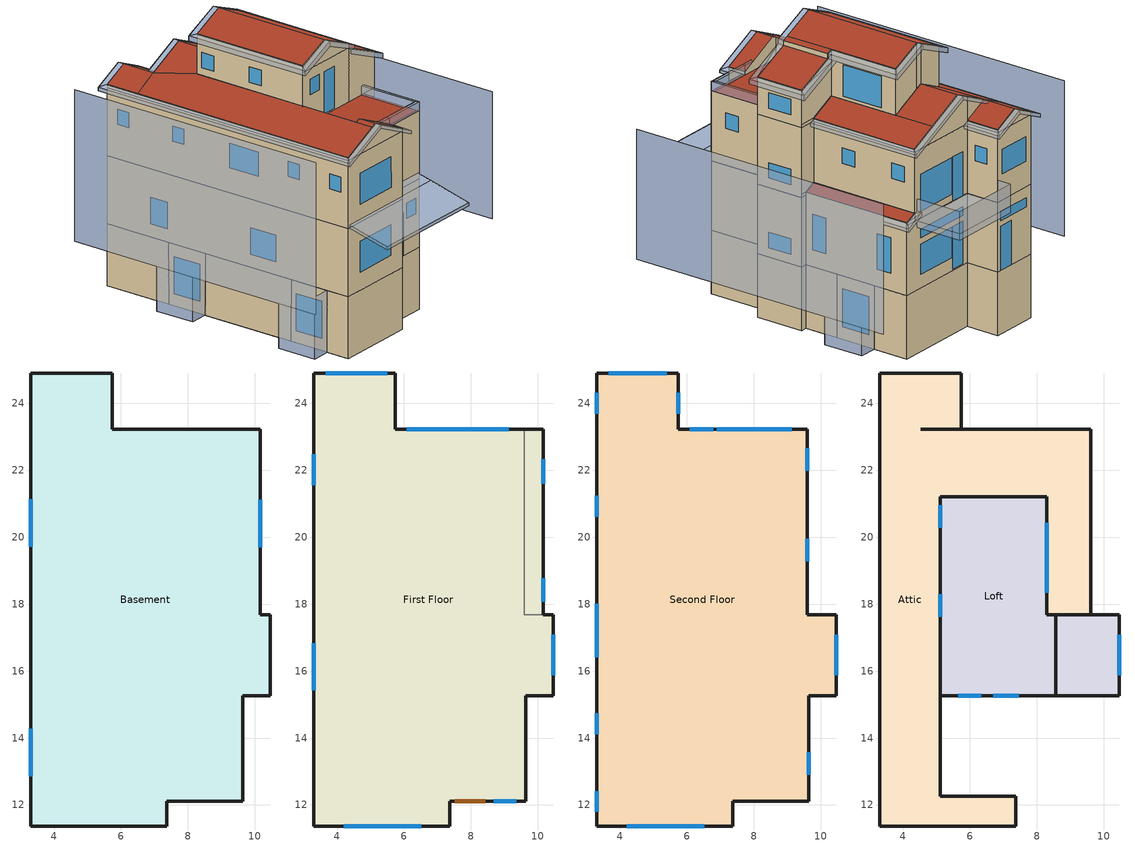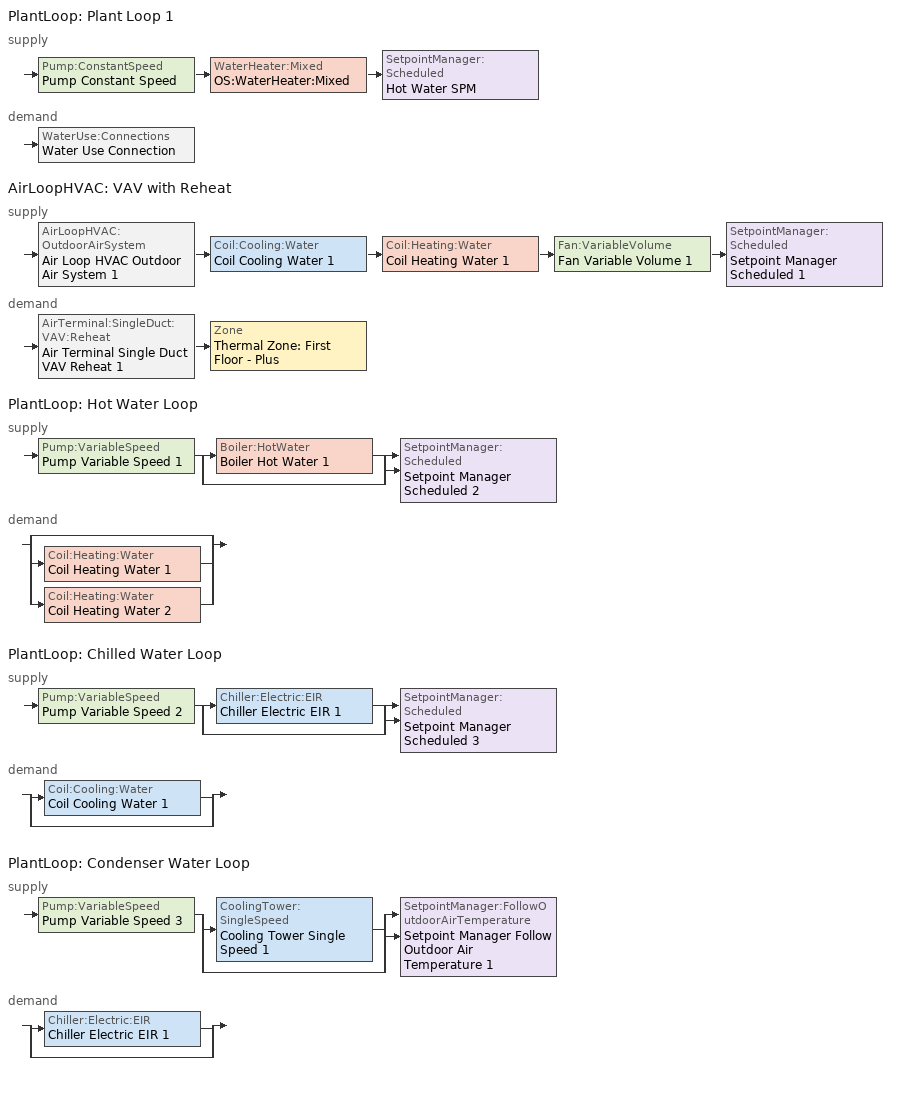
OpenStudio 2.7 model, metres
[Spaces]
Basement
 floor ground: 5.75,24.91 5.75,23.23 10.16,23.23 10.16,17.69 10.46,17.69 10.46,15.27 9.64,15.27 9.64,12.11 7.37,12.11 7.37,11.37 3.3,11.37 3.3,24.91 z-3.05
 wall outside: 3.3,21.44 3.3,19.41 / 3.3,14.58 3.3,12.55 / 10.16,19.4 10.16,21.43 z-3.05:0
 wall ground: 3.3,12.55 3.3,11.37 7.37,11.37 7.37,12.11 9.64,12.11 9.64,15.27 10.46,15.27 10.46,17.69 10.16,17.69 10.16,19.4 / 3.3,19.41 3.3,14.58 / 10.16,21.43 10.16,23.23 5.75,23.23 5.75,24.91 3.3,24.91 3.3,21.44 z-3.05:0
 window: 10.16,19.71 10.16,21.12 / 3.3,21.14 3.3,19.71 / 3.3,14.28 3.3,12.86 z-2.44:-0.61
First Floor
 floor to Basement: 5.75,24.91 5.75,23.23 10.16,23.23 10.16,17.69 10.46,17.69 10.46,15.27 9.64,15.27 9.64,12.11 7.37,12.11 7.37,11.37 3.3,11.37 3.3,24.91 z0
 wall outside: 10.16,23.23 5.75,23.23 5.75,24.91 3.3,24.91 3.3,11.37 7.37,11.37 7.37,12.11 9.64,12.11 9.64,15.27 10.46,15.27 10.46,17.69 10.16,17.69 z0:3.35; 10.16,17.69 10.16,23.23 z0:3.5; 9.6,23.23,3.77 10.16,23.23,3.5 10.16,23.23,3.35 9.6,23.23,3.35
 wall to Second Floor: 9.6,23.23 9.6,17.69 z3.35:3.77; 9.6,17.69,3.77 9.6,17.69,3.35 10.16,17.69,3.35 10.16,17.69,3.5
 window: 10.46,15.88 10.46,17.08 z0.46:1.2; 10.16,18.07 10.16,18.77 / 10.16,21.6 10.16,22.33 z0.83:2.54; 9.13,23.23 6.89,23.23 z0.65:2.12; 9.13,23.23 6.08,23.23 z2.42:2.83; 5.5,24.91 4.74,24.91 z0:2.13; 5.5,24.91 3.66,24.91 z2.4:2.85; 3.3,22.48 3.3,21.55 / 3.3,16.84 3.3,15.43 z0.64:1.95; 4.2,11.37 6.51,11.37 z0.9:2.41; 8.69,12.11 9.36,12.11 z1.75:2.5; 6.79,23.23 6.08,23.23 z0.08:2.12
 door: 7.51,12.11,2.13 7.52,12.11,0 8.43,12.11,0 8.43,12.11,2.13
 roof outside: 9.6,17.69,3.77 10.16,17.69,3.5 10.16,23.23,3.5 9.6,23.23,3.77
Second Floor
 floor to First Floor: 5.75,24.91 5.75,23.23 9.6,23.23 9.6,17.69 10.46,17.69 10.46,15.27 9.64,15.27 9.64,12.11 7.37,12.11 7.37,11.37 3.3,11.37 3.3,24.91 z3.35
 wall outside: 9.6,23.23 5.75,23.23 5.75,24.91 3.3,24.91 3.3,11.37 7.37,11.37 7.37,12.11 9.64,12.11 9.64,15.27 10.46,15.27 10.46,17.69 z3.35:6.71; 10.46,17.69 10.16,17.69 z3.35:3.5; 9.6,17.69 9.6,23.23 z3.77:6.71; 10.46,17.69,6.71 10.46,17.69,3.5 10.16,17.69,3.5 9.6,17.69,3.77 9.6,17.69,6.71
 window: 10.46,15.88 10.46,17.08 z3.81:4.55; 9.64,12.9 9.64,13.57 / 9.6,19.28 9.6,19.95 / 9.6,21.99 9.6,22.67 z5.11:5.86; 9.13,23.23 6.89,23.23 z3.7:5.47; 6.79,23.23 6.08,23.23 z3.35:5.47; 5.75,23.69 5.75,24.32 / 3.3,24.32 3.3,23.69 / 3.3,21.24 3.3,20.61 / 3.3,14.74 3.3,14.11 / 3.3,12.42 3.3,11.79 z5.05:5.79; 5.4,24.91 3.67,24.91 / 3.3,18.01 3.3,16.42 z4.6:5.79; 4.2,11.37,5.76 4.2,11.37,4.25 6.52,11.37,4.25 6.51,11.37,5.76
 roof outside: 9.64,12.27 9.64,15.27 5.12,15.27 5.12,12.27 z6.71; 9.64,12.11 9.64,12.27 7.37,12.27 7.37,12.11 z6.71
Loft
 floor to Second Floor: 8.29,21.21 8.29,17.69 10.46,17.69 10.46,15.27 5.12,15.27 5.12,21.21 z6.71
 wall outside: 10.46,15.27 10.46,17.69 z6.71:8.5; 8.29,17.69 8.29,21.21 z7.47:9.7; 8.56,15.27 8.56,17.69 z9.35:9.58; 5.12,21.21 5.12,15.27 z7.71:9.69; 10.46,17.69 9.61,17.69 z6.71:6.85; 5.12,15.27 8.56,15.27 z6.71:9.35; 8.29,17.69,9.7 8.56,17.69,9.58 8.56,17.69,9.35 8.29,17.69,9.47; 6.73,21.21,10.4 6.73,21.21,8.21 6.45,21.21,8.34 6.45,21.21,10.28; 8.29,17.69,9.47 10.46,17.69,8.5 10.46,17.69,6.85 9.61,17.69,6.85 8.29,17.69,7.47; 6.45,21.21,10.28 6.45,21.21,8.34 5.12,21.21,7.71 5.12,21.21,9.69; 6.73,21.21,10.4 8.29,21.21,9.7 8.29,21.21,7.47 6.73,21.21,8.21; 8.56,15.27,9.35 8.56,15.27,6.71 10.46,15.27,6.71 10.46,15.27,8.5; 6.73,15.27,10.4 5.12,15.27,9.69 5.12,15.27,9.35 8.56,15.27,9.35 8.56,15.27,9.58
 wall to Attic: 8.29,17.69 8.29,21.21 z6.71:7.47; 5.12,21.21 5.12,15.27 z6.71:7.71; 8.29,17.69,7.47 9.61,17.69,6.85 9.61,17.69,6.71 8.29,17.69,6.71; 6.45,21.21,8.34 8.29,21.21,7.47 8.29,21.21,6.71 5.12,21.21,6.71 5.12,21.21,7.71
 window: 10.46,15.88 10.46,17.08 z7.16:7.9; 8.29,18.34 8.29,20.44 z7.62:9.14; 5.12,20.96 5.12,20.29 / 5.12,18.3 5.12,17.63 / 5.66,15.27 6.33,15.27 z8.09:8.84; 6.7,15.27 7.46,15.27 z6.78:8.84
 roof outside: 6.73,21.21,10.4 5.12,21.21,9.69 5.12,15.27,9.69 6.73,15.27,10.4; 8.29,15.27,9.7 8.56,15.27,9.58 8.56,17.69,9.58 8.29,17.69,9.7; 8.56,15.27,9.35 10.46,15.27,8.5 10.46,17.69,8.5 8.56,17.69,9.35; 6.73,15.27,10.4 8.29,15.27,9.7 8.29,21.21,9.7 6.73,21.21,10.4
Attic
 floor to Second Floor: 5.75,24.91 5.75,23.23 9.6,23.23 9.6,17.69 8.29,17.69 8.29,21.21 5.12,21.21 5.12,12.27 7.37,12.27 7.37,11.37 3.3,11.37 3.3,24.91 z6.71
 wall outside: 3.3,24.91 3.3,11.37 / 7.37,11.37 7.37,12.27 / 5.75,23.23 5.75,24.91 z6.71:6.86; 5.12,12.27 5.12,15.27 z6.71:7.71; 9.61,17.69 9.61,23.23 z6.71:6.85; 6.45,23.23,8.34 9.61,23.23,6.85 9.61,23.23,6.71 5.75,23.23,6.71 5.75,23.23,8.01; 5.33,12.27,7.82 7.37,12.27,6.86 7.37,12.27,6.71 5.12,12.27,6.71 5.12,12.27,7.71; 5.33,11.37,7.82 3.3,11.37,6.86 3.3,11.37,6.71 7.37,11.37,6.71 7.37,11.37,6.86; 4.52,24.91,7.43 5.75,24.91,6.86 5.75,24.91,6.71 3.3,24.91,6.71 3.3,24.91,6.86; 5.75,23.23,8.01 5.75,23.23,6.86 4.52,23.23,7.43
 roof outside: 4.52,23.23,7.43 5.75,23.23,6.86 5.75,24.91,6.86 4.52,24.91,7.43; 5.33,12.27,7.82 5.12,12.27,7.71 5.12,11.37,7.71 5.33,11.37,7.82; 6.45,21.21,8.34 8.29,21.21,7.47 8.29,23.23,7.47 6.45,23.23,8.34; 5.33,11.37,7.82 7.37,11.37,6.86 7.37,12.27,6.86 5.33,12.27,7.82; 5.12,21.21,7.71 4.52,23.23,7.43 3.3,23.23,6.86 3.3,11.37,6.86 5.12,11.37,7.71; 6.45,23.23,8.34 4.52,23.23,7.43 5.12,21.21,7.71 6.45,21.21,8.34; 4.52,23.23,7.43 4.52,24.91,7.43 3.3,24.91,6.86 3.3,23.23,6.86; 8.29,17.69,7.47 9.61,17.69,6.85 9.61,23.23,6.85 8.29,23.23,7.47
shading: 10.69,14.96 10.69,17.99 z8.17:8.4; 4.89,21.52 4.89,14.96 z9.36:9.58; 8.56,17.69 8.56,21.52 / 8.56,14.96 8.56,15.27 z9.35:9.58; 9.88,17.69 9.88,23.54 / 3.03,25.21 3.03,11.07 / 6.02,23.23 6.02,25.21 / 7.64,11.07 7.64,12.11 z6.58:6.73; 9.49,12.27 7.37,12.27 / 7.37,12.27 7.37,12.11 / 7.37,12.11 9.64,12.11 / 9.64,12.11 9.64,15.27 / 9.64,15.27 9.49,15.27 / 9.49,15.27 9.49,12.27 z6.71:7.16; 10.44,17.69 10.44,23.54 z3.22:3.38; 3.38,9.23 9.49,9.23 z2.86:3.01; 9.45,23.23 9.45,25.61 / 9.45,25.61 5.75,25.61 / 5.75,25.61 5.75,24.91 z3.35:4.42; 9.45,23.23 9.45,25.61 / 9.45,25.61 5.75,25.61 / 5.75,25.61 5.75,24.91 / 5.75,24.91 5.75,23.23 z3.05:3.35; 0.86,11.37 0.86,24.91 z0:7.47; 14.12,24.91 14.12,11.37 z0:6.25; 10.16,19.4 11.07,19.4 / 11.07,19.4 11.07,21.43 / 11.07,21.43 10.16,21.43 / 3.3,21.44 2.39,21.44 / 2.39,21.44 2.39,19.42 / 2.39,19.42 3.3,19.42 / 3.3,14.58 2.39,14.58 / 2.39,14.58 2.39,12.56 / 2.39,12.56 3.3,12.56 z-3.05:0; 8.35,17.99,9.45 10.69,17.99,8.4 10.69,17.99,8.17 8.35,17.99,9.22; 6.73,21.52,10.4 8.56,21.52,9.58 8.56,21.52,9.35 6.73,21.52,10.18; 6.73,14.96,10.4 4.89,14.96,9.58 4.89,14.96,9.36 6.73,14.96,10.18; 6.73,14.96,10.4 6.73,14.96,10.18 8.56,14.96,9.35 8.56,14.96,9.58; 8.35,14.96,9.45 8.35,14.96,9.22 10.69,14.96,8.17 10.69,14.96,8.4; 6.73,21.52,10.4 6.73,21.52,10.18 4.89,21.52,9.36 4.89,21.52,9.58; 5.33,11.07,7.82 3.03,11.07,6.73 3.03,11.07,6.58 5.33,11.07,7.66; 4.52,25.21,7.43 6.02,25.21,6.73 6.02,25.21,6.58 4.52,25.21,7.28; 6.45,23.54,8.34 9.88,23.54,6.73 9.88,23.54,6.58 6.45,23.54,8.19; 5.33,11.07,7.82 5.33,11.07,7.66 7.64,11.07,6.58 7.64,11.07,6.73; 4.52,25.21,7.43 4.52,25.21,7.28 3.03,25.21,6.58 3.03,25.21,6.73; 6.45,23.54,8.34 6.45,23.54,8.19 4.69,23.54,7.36 4.52,23.54,7.43; 7.37,12.27,7.16 7.37,12.27,6.86 6.72,12.27,7.16; 9.46,23.54,3.83 10.44,23.54,3.38 10.44,23.54,3.22 9.46,23.54,3.68; 7.37,12.11,3.72 7.37,11.37,3.54 9.49,11.37,3.54 9.49,12.11,3.72; 3.38,11.37,3.54 3.38,11.37,3.38 3.38,9.23,2.86 3.38,9.23,3.01; 9.49,12.11,3.72 9.49,9.23,3.01 9.49,9.23,2.86 9.49,12.11,3.57; 3.38,11.37,3.54 3.38,9.23,3.01 9.49,9.23,3.01 9.49,11.37,3.54; 9.45,25.61 9.45,23.23 5.75,23.23 5.75,25.61 z3.05; 9.45,23.23 9.45,25.61 5.75,25.61 5.75,23.23 z3.35; 5.33,11.37,7.82 3.3,11.37,6.86 3.03,11.07,6.73 5.33,11.07,7.82; 5.33,11.07,7.82 7.64,11.07,6.73 7.37,11.37,6.86 5.33,11.37,7.82; 7.37,11.37,6.86 7.64,11.07,6.73 7.64,12.11,6.73 7.37,12.11,6.86; 9.64,12.11 9.64,15.27 9.49,15.27 9.49,12.27 z7.16; 9.64,12.11 9.49,12.27 7.37,12.27 7.37,12.11 z7.16; 7.37,12.11 7.37,12.27 6.72,12.27 6.72,12.11 z7.16; 6.72,12.11,7.16 7.37,12.11,6.86 7.37,12.11,7.16; 4.52,24.91,7.43 5.75,24.91,6.86 6.02,25.21,6.73 4.52,25.21,7.43; 5.75,23.23,6.86 6.02,23.23,6.73 6.02,25.21,6.73 5.75,24.91,6.86; 4.52,25.21,7.43 3.03,25.21,6.73 3.3,24.91,6.86 4.52,24.91,7.43; 3.3,24.91,6.86 3.03,25.21,6.73 3.03,11.07,6.73 3.3,11.37,6.86; 6.73,15.27,10.4 5.12,15.27,9.69 4.89,14.96,9.58 6.73,14.96,10.4; 5.12,21.21,9.69 4.89,21.52,9.58 4.89,14.96,9.58 5.12,15.27,9.69; 6.73,21.52,10.4 4.89,21.52,9.58 5.12,21.21,9.69 6.73,21.21,10.4; 6.73,21.21,10.4 8.29,21.21,9.7 8.56,21.52,9.58 6.73,21.52,10.4; 8.29,21.21,9.7 8.29,17.69,9.7 8.56,17.69,9.58 8.56,21.52,9.58; 6.73,14.96,10.4 8.56,14.96,9.58 8.56,15.27,9.58 6.73,15.27,10.4; 10.46,15.27,8.5 10.69,14.96,8.4 10.69,17.99,8.4 10.46,17.69,8.5; 8.56,14.96,9.35 10.69,14.96,8.4 10.46,15.27,8.5; 8.56,14.96,9.35 10.46,15.27,8.5 8.56,15.27,9.35; 8.56,17.99,9.35 10.46,17.69,8.5 10.69,17.99,8.4; 8.56,17.99,9.35 8.56,17.69,9.35 10.46,17.69,8.5; 9.61,17.69,6.85 9.88,17.69,6.73 9.88,23.54,6.73 9.61,23.23,6.85; 6.45,23.54,8.34 6.45,23.23,8.34 9.61,23.23,6.85 9.88,23.54,6.73; 6.45,23.54,8.34 4.52,23.54,7.43 4.52,23.23,7.43 6.45,23.23,8.34; 10.16,17.69,3.5 10.44,17.69,3.38 10.44,23.54,3.38 10.16,23.23,3.5; 9.45,23.23,3.84 9.6,23.23,3.77 9.45,23.54,3.84; 9.45,23.54,3.84 10.16,23.23,3.5 10.44,23.54,3.38; 9.45,23.54,3.84 9.6,23.23,3.77 10.16,23.23,3.5
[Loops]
PlantLoop 'Plant Loop 1'
 supply: Pump:ConstantSpeed 'Pump Constant Speed' > WaterHeater:Mixed 'OS:WaterHeater:Mixed' > SetpointManager:Scheduled 'Hot Water SPM'
 demand: WaterUse:Connections 'Water Use Connection'
AirLoopHVAC 'VAV with Reheat'
 supply: AirLoopHVAC:OutdoorAirSystem 'Air Loop HVAC Outdoor Air System 1' > Coil:Cooling:Water 'Coil Cooling Water 1' > Coil:Heating:Water 'Coil Heating Water 1' > Fan:VariableVolume 'Fan Variable Volume 1' > SetpointManager:Scheduled 'Setpoint Manager Scheduled 1'
 demand: AirTerminal:SingleDuct:VAV:Reheat 'Air Terminal Single Duct VAV Reheat 1' > Zone 'Thermal Zone: First Floor - Plus'
PlantLoop 'Hot Water Loop'
 supply: Pump:VariableSpeed 'Pump Variable Speed 1' > split
  | Boiler:HotWater 'Boiler Hot Water 1'
  | bypass
  join > SetpointManager:Scheduled 'Setpoint Manager Scheduled 2'
 demand: split
  | bypass
  | Coil:Heating:Water 'Coil Heating Water 1'
  | Coil:Heating:Water 'Coil Heating Water 2'
PlantLoop 'Chilled Water Loop'
 supply: Pump:VariableSpeed 'Pump Variable Speed 2' > split
  | Chiller:Electric:EIR 'Chiller Electric EIR 1'
  | bypass
  join > SetpointManager:Scheduled 'Setpoint Manager Scheduled 3'
 demand: split
  | Coil:Cooling:Water 'Coil Cooling Water 1'
  | bypass
PlantLoop 'Condenser Water Loop'
 supply: Pump:VariableSpeed 'Pump Variable Speed 3' > split
  | CoolingTower:SingleSpeed 'Cooling Tower Single Speed 1'
  | bypass
  join > SetpointManager:FollowOutdoorAirTemperature 'Setpoint Manager Follow Outdoor Air Temperature 1'
 demand: split
  | Chiller:Electric:EIR 'Chiller Electric EIR 1'
  | bypass
[Site]
Denver Centennial  Golden   Nr: Latitude {deg}=39.74; Longitude {deg}=-105.18; Time Zone {hr}=-7; Elevation {m}=1829
[SizingPeriod:DesignDay] Barometric Pressure {Pa}=81198; Sky Clearness=0; Rain Indicator=0; Snow Indicator=0; Day of Month=21; Daylight Saving Time Indicator=0; Dry-Bulb Temperature Range Modifier Type=DefaultMultipliers
Name | Maximum Dry-Bulb Temperature {C} | Daily Dry-Bulb Temperature Range {deltaC} | Humidity Indicating Conditions at Maximum Dry-Bulb | Wind Speed {m/s} | Wind Direction {deg} | Month | Day Type | Humidity Indicating Type | Solar Model Indicator | ASHRAE Taub | ASHRAE Taud
Denver Centennial  Golden   N Ann Clg .4% Condns Enth=>MDB | 27.3 | 15.2 | 59700 | 4.9 | 0 | 7 | SummerDesignDay | Enthalpy | ASHRAETau | 0.424 | 2.025
Denver Centennial  Golden   N Ann Clg .4% Condns DP=>MDB | 20.2 | 15.2 | 16.1 | 4.9 | 0 | 7 | SummerDesignDay | Dewpoint | ASHRAETau | 0.424 | 2.025
Denver Centennial  Golden   N Ann Clg .4% Condns DB=>MWB | 33 | 15.2 | 15.7 | 4.9 | 0 | 7 | SummerDesignDay | Wetbulb | ASHRAETau | 0.424 | 2.025
Denver Centennial  Golden   N Ann Hum_n 99.6% Condns DP=>MCDB | -10.9 | 0 | -21.6 | 3 | 340 | 12 | WinterDesignDay | Dewpoint | ASHRAEClearSky
Denver Centennial  Golden   N Ann Clg .4% Condns WB=>MDB | 27.3 | 15.2 | 18.4 | 4.9 | 0 | 7 | SummerDesignDay | Wetbulb | ASHRAETau | 0.424 | 2.025
Denver Centennial  Golden   N Ann Htg Wind 99.6% Condns WS=>MCDB | 3.9 | 0 | 3.9 | 12.2 | 340 | 12 | WinterDesignDay | Wetbulb | ASHRAEClearSky
Denver Centennial  Golden   N Ann Htg 99.6% Condns DB | -18.8 | 0 | -18.8 | 3 | 340 | 12 | WinterDesignDay | Wetbulb | ASHRAEClearSky
[Building]
Mid-rise Apartment: North Axis {deg}=-0; Space Type=ASHRAE 90.1-2004 Mid-riseApartment Apartment; Default Construction Set=ASHRAE 90.1-2004 ClimateZone 5-6 (m apt) ConstSet
[ClimateZones]
Climate Zone Institution Name 1=ASHRAE; Climate Zone Document Name 1=ANSI/ASHRAE Standard 169; Climate Zone Document Year 1=2006; Climate Zone Institution Name 2=CEC; Climate Zone Document Name 2=California Climate Zone Descriptions; Climate Zone Document Year 2=1995
[Construction]
000 ExtSlabCarpet 4in ClimateZone 1-8: MAT-CC05 4 HW CONCRETE, CP02 CARPET PAD
000 Exterior Door: 000 F08 Metal surface, 000 I01 25mm insulation board
000 Exterior Window: 000 Clear 3mm, 000 Air 13mm, 000 Clear 3mm
000 Interior Ceiling: 000 M11 100mm lightweight concrete, 000 F05 Ceiling air space resistance, 000 F16 Acoustic tile
000 Interior Door; 000 Interior Partition: 000 G05 25mm wood
000 Interior Floor: 000 F16 Acoustic tile, 000 F05 Ceiling air space resistance, 000 M11 100mm lightweight concrete
000 Interior Wall: 000 G01a 19mm gypsum board, 000 F04 Wall air space resistance, 000 G01a 19mm gypsum board
000 Interior Window: 000 Clear 3mm
ASHRAE 90.1-2004 ExtRoof IEAD ClimateZone 5-6: Roof Membrane, IEAD NonRes Roof Insulation-2.85, Metal Decking
ASHRAE 90.1-2004 ExtWall SteelFrame ClimateZone alt-res 4-6: Wood Siding, Steel Frame NonRes Wall Insulation-2.75, 1/2IN Gypsum
ASHRAE 90.1-2004 ExtWindow ClimateZone alt-res 4-6: Fixed Window 3.81/0.39/0.27
[DefaultConstructionSet]
ASHRAE 90.1-2004 ClimateZone 5-6 (m apt) ConstSet: Default Exterior Surface Constructions=ASHRAE 90.1-2004 ClimateZone 5-6 (m apt) Exterior DefSurfCons; Default Interior Surface Constructions=000 Interior DefSurfCons; Default Ground Contact Surface Constructions=000 Ground DefSurfCons; Default Exterior SubSurface Constructions=ASHRAE 90.1-2004 ClimateZone 5-6 (m apt) Exterior DefSubCons; Default Interior SubSurface Constructions=000 Interior DefSubCons; Interior Partition Construction=000 Interior Partition
[DefaultSubSurfaceConstructions] Glass Door Construction=000 Exterior Window; Skylight Construction=000 Exterior Window; Tubular Daylight Dome Construction=000 Interior Window; Tubular Daylight Diffuser Construction=000 Interior Window
Name | Fixed Window Construction | Operable Window Construction | Door Construction
000 Interior DefSubCons | 000 Interior Window | 000 Interior Window | 000 Interior Door
ASHRAE 90.1-2004 ClimateZone 5-6 (m apt) Exterior DefSubCons | ASHRAE 90.1-2004 ExtWindow ClimateZone alt-res 4-6 | ASHRAE 90.1-2004 ExtWindow ClimateZone alt-res 4-6 | 000 Exterior Door
[DefaultSurfaceConstructions]
Name | Floor Construction | Wall Construction | Roof Ceiling Construction
000 Ground DefSurfCons | 000 ExtSlabCarpet 4in ClimateZone 1-8 | 000 ExtSlabCarpet 4in ClimateZone 1-8 | 000 ExtSlabCarpet 4in ClimateZone 1-8
000 Interior DefSurfCons | 000 Interior Floor | 000 Interior Wall | 000 Interior Ceiling
ASHRAE 90.1-2004 ClimateZone 5-6 (m apt) Exterior DefSurfCons | 000 ExtSlabCarpet 4in ClimateZone 1-8 | ASHRAE 90.1-2004 ExtWall SteelFrame ClimateZone alt-res 4-6 | ASHRAE 90.1-2004 ExtRoof IEAD ClimateZone 5-6
[Material]
Name | Roughness | Thickness | Conductivity | Density | Specific Heat | Thermal Absorptance | Solar Absorptance | Visible Absorptance
000 F08 Metal surface | Smooth | 0.0008 | 45.28 | 7824 | 500
000 F16 Acoustic tile | MediumSmooth | 0.0191 | 0.06 | 368 | 590
000 G01a 19mm gypsum board | MediumSmooth | 0.019 | 0.16 | 800 | 1090
000 G05 25mm wood | MediumSmooth | 0.0254 | 0.15 | 608 | 1630
000 I01 25mm insulation board | MediumRough | 0.0254 | 0.03 | 43 | 1210
000 M11 100mm lightweight concrete | MediumRough | 0.1016 | 0.53 | 1280 | 840
1/2IN Gypsum | Smooth | 0.0127 | 0.16 | 784.9 | 830 | 0.9 | 0.92 | 0.92
IEAD NonRes Roof Insulation-2.85 | MediumRough | 0.127339 | 0.049 | 265 | 836.8 | 0.9 | 0.7 | 0.7
MAT-CC05 4 HW CONCRETE | Rough | 0.1016 | 1.311 | 2240 | 836.8 | 0.9 | 0.7 | 0.7
Metal Decking | MediumSmooth | 0.0015 | 45.006 | 7680 | 418.4 | 0.9 | 0.7 | 0.3
Roof Membrane | VeryRough | 0.0095 | 0.16 | 1121.29 | 1460 | 0.9 | 0.7 | 0.7
Steel Frame NonRes Wall Insulation-2.75 | MediumRough | 0.119161 | 0.049 | 265 | 836.8 | 0.9 | 0.7 | 0.7
Wood Siding | MediumSmooth | 0.01 | 0.11 | 544.62 | 1210 | 0.9 | 0.78 | 0.78
[Material:AirGap]
Name | Thermal Resistance
000 F04 Wall air space resistance | 0.15
000 F05 Ceiling air space resistance | 0.18
[Material:NoMass]
CP02 CARPET PAD: Roughness=VeryRough; Thermal Resistance=0.2165; Thermal Absorptance=0.9; Solar Absorptance=0.7; Visible Absorptance=0.8
[WindowMaterial:Gas]
000 Air 13mm: Gas Type=Air; Thickness=0.0127
[WindowMaterial:Glazing]
000 Clear 3mm: Optical Data Type=SpectralAverage; Thickness=0.003; Solar Transmittance at Normal Incidence=0.837; Front Side Solar Reflectance at Normal Incidence=0.075; Back Side Solar Reflectance at Normal Incidence=0.075; Visible Transmittance at Normal Incidence=0.898; Front Side Visible Reflectance at Normal Incidence=0.081; Back Side Visible Reflectance at Normal Incidence=0.081; Infrared Transmittance at Normal Incidence=0; Front Side Infrared Hemispherical Emissivity=0.84; Back Side Infrared Hemispherical Emissivity=0.84; Conductivity=0.9
[WindowMaterial:SimpleGlazingSystem]
Fixed Window 3.81/0.39/0.27: U-Factor=2.95256; Solar Heat Gain Coefficient=0.39; Visible Transmittance=0.27
[DefaultScheduleSet]
Name | Number of People Schedule | People Activity Level Schedule | Lighting Schedule | Electric Equipment Schedule | Infiltration Schedule
Mid-riseApartment Apartment Schedules | Mid-riseApartment Apartment Occ | Mid-riseApartment Activity | Mid-riseApartment Apartment Light | Mid-riseApartment Apartment Equip | Mid-riseApartment Infil
Attic Schedules |  |  |  |  | Always On
[ElectricEquipment] Space or SpaceType=ASHRAE 90.1-2004 Mid-riseApartment Apartment
Name | Electric Equipment Definition | Schedule
ASHRAE 90.1-2004 Mid-riseApartment Apartment ElecInst | ASHRAE 90.1-2004 Mid-riseApartment Apartment ElecDef
Electric Equipment 1 | Laundry | Laundry
[ElectricEquipment:Definition]
Name | Design Level Calculation Method | Design Level | Watts per Space Floor Area | Design Level {W}
ASHRAE 90.1-2004 Mid-riseApartment Apartment ElecDef | Watts/Area | 0 | 5.38196
Laundry | EquipmentLevel |  |  | 2000
[Lights]
ASHRAE 90.1-2004 Mid-riseApartment Apartment LightsInst: Lights Definition=ASHRAE 90.1-2004 Mid-riseApartment Apartment LightsDef; Space or SpaceType=ASHRAE 90.1-2004 Mid-riseApartment Apartment
[Lights:Definition]
ASHRAE 90.1-2004 Mid-riseApartment Apartment LightsDef: Design Level Calculation Method=Watts/Area; Lighting Level=0; Watts per Space Floor Area=3.87501
[People]
ASHRAE 90.1-2004 Mid-riseApartment Apartment PeopInst: People Definition=Mid-riseApartment Apartment PeopDef; Space or SpaceType=ASHRAE 90.1-2004 Mid-riseApartment Apartment
[People:Definition]
Mid-riseApartment Apartment PeopDef: Number of People Calculation Method=People/Area; Number of People=0; People per Space Floor Area=0.0283091; Fraction Radiant=0.3
[SpaceInfiltration:DesignFlowRate] Constant Term Coefficient=1
Name | Space or SpaceType | Design Flow Rate Calculation Method | Design Flow Rate | Flow per Exterior Surface Area | Air Changes per Hour | Temperature Term Coefficient | Schedule | Design Flow Rate {m3/s} | Air Changes per Hour {1/hr}
ASHRAE 90.1-2004 Mid-riseApartment Apartment Infil | ASHRAE 90.1-2004 Mid-riseApartment Apartment | Flow/ExteriorArea | 0 | 0.0003048 | 0 | 0
Attic Infil | Attic 1 | AirChanges/Hour | 0 |  | 1
Space Infiltration Design Flow Rate 1 | Empty Space Type | Flow/Space |  |  |  |  | Mid-riseApartment Infil | 0 | 0.25
[SpaceType]
Name | Default Schedule Set
ASHRAE 90.1-2004 Mid-riseApartment Apartment | Mid-riseApartment Apartment Schedules
Empty Space Type
Attic 1 | Attic Schedules
[ThermostatSetpoint:DualSetpoint]
Thermostat Setpoint Dual Setpoint 1: Heating Setpoint Temperature Schedule=Custom House HtgSetp; Cooling Setpoint Temperature Schedule=Custom House ClgSetp
[Space]
Name | Space Type | Building Story | Thermal Zone | Part of Total Floor Area
Basement | Empty Space Type | Building Story - Basement | Thermal Zone: Basement
Loft |  | Building Story 3 | Thermal Zone: First Floor - Plus
Attic | Attic 1 | Building Story 3 | Thermal Zone: Attic | No
First Floor |  | Building Story 1 | Thermal Zone: First Floor - Plus
Second Floor |  | Building Story 2 | Thermal Zone: First Floor - Plus
[ThermalZone] Use Ideal Air Loads=No
Name | Thermostat
Thermal Zone: Basement; Thermal Zone: Attic
Thermal Zone: First Floor - Plus | Thermostat Setpoint Dual Setpoint 1
[Sizing:Zone] Zone Cooling Design Supply Air Temperature Input Method=SupplyAirTemperature; Zone Cooling Design Supply Air Temperature {C}=14; Zone Cooling Design Supply Air Temperature Difference {deltaC}=11.11; Zone Heating Design Supply Air Temperature Input Method=SupplyAirTemperature; Zone Heating Design Supply Air Temperature {C}=40; Zone Heating Design Supply Air Temperature Difference {deltaC}=11.11; Zone Cooling Design Supply Air Humidity Ratio {kg-H2O/kg-air}=0.0085; Zone Heating Design Supply Air Humidity Ratio {kg-H2O/kg-air}=0.008; Heating Design Air Flow Method=DesignDay; Account for Dedicated Outdoor Air System=No; Dedicated Outdoor Air System Control Strategy=NeutralSupplyAir; Dedicated Outdoor Air Low Setpoint Temperature for Design {C}=Autosize; Dedicated Outdoor Air High Setpoint Temperature for Design {C}=Autosize
Thermal Zone: Basement; Thermal Zone: First Floor - Plus; Thermal Zone: Attic
[Zone equipment]
Thermal Zone: First Floor - Plus: Air Terminal Single Duct VAV Reheat 1
[BuildingStory]
Name | Nominal Z Coordinate {m}
Building Story - Basement | -3.048
Building Story 1 | 0
Building Story 2 | 3.3528
Building Story 3 | 6.7056
[PlantLoop] Glycol Concentration=0; Plant Loop Volume {m3}=Autocalculate; Load Distribution Scheme=Optimal
Name | Fluid Type
Plant Loop 1; Chilled Water Loop; Condenser Water Loop
Hot Water Loop | Water
[Sizing:Plant] Sizing Option=NonCoincident; Zone Timesteps in Averaging Window=1; Coincident Sizing Factor Mode=None
Name | Loop Type | Design Loop Exit Temperature {C} | Loop Design Temperature Difference {deltaC}
Plant Loop 1; Hot Water Loop | Heating | 82 | 11
Chilled Water Loop | Cooling | 7.22 | 6.67
Condenser Water Loop | Condenser | 29.4 | 5.6
[Pump:ConstantSpeed]
Pump Constant Speed: Rated Flow Rate {m3/s}=autosize; Rated Pump Head {Pa}=179352; Rated Power Consumption {W}=autosize; Motor Efficiency=0.9; Fraction of Motor Inefficiencies to Fluid Stream=0; Pump Control Type=Intermittent; Design Power Sizing Method=PowerPerFlowPerPressure; Design Electric Power per Unit Flow Rate {W/(m3/s)}=348701.1; Design Shaft Power per Unit Flow Rate per Unit Head {W-s/m3-Pa}=1.28205
[SetpointManager:Scheduled] Control Variable=Temperature
Name | Schedule
Hot Water SPM | SHW Supply Temp
Setpoint Manager Scheduled 1 | Deck_Temperature
Setpoint Manager Scheduled 2 | Hot_Water_Temperature
Setpoint Manager Scheduled 3 | Chilled_Water_Temperature
[WaterUse:Equipment:Definition]
Shower and Sinks: Peak Flow Rate {m3/s}=5e-007; Target Temperature Schedule=SHW Target
[WaterUse:Connections]
Water Use Connection: Water Use Equipment Name 1=Water Use Equipment 1
[WaterUse:Equipment]
Water Use Equipment 1: Water Use Equipment Definition=Shower and Sinks; Space=Second Floor; Flow Rate Fraction Schedule=SHW Usage Fraction
[GasEquipment:Definition]
Gas Equipment Definition 1: Design Level Calculation Method=EquipmentLevel; Design Level {W}=879.213
[GasEquipment]
Gas Equipment 1: Gas Equipment Definition=Gas Equipment Definition 1; Space or SpaceType=ASHRAE 90.1-2004 Mid-riseApartment Apartment; Schedule=Range/Oven
[WaterHeater:Mixed]
OS:WaterHeater:Mixed: Tank Volume {m3}=0.378541; Setpoint Temperature Schedule=SHW Supply Temp; Deadband Temperature Difference {deltaC}=2; Maximum Temperature Limit {C}=82.22; Heater Control Type=Cycle; Heater Maximum Capacity {W}=2930.71; Heater Fuel Type=NaturalGas; Heater Thermal Efficiency=0.8; Off Cycle Parasitic Fuel Consumption Rate {W}=20; Off Cycle Parasitic Fuel Type=PropaneGas; Off Cycle Parasitic Heat Fraction to Tank=0.8; On Cycle Parasitic Fuel Type=NaturalGas; Ambient Temperature Indicator=Schedule; Ambient Temperature Schedule=Water Heater Ambient Temperature 1; Ambient Temperature Thermal Zone=Thermal Zone: Basement; Off Cycle Loss Coefficient to Ambient Temperature {W/K}=6; On Cycle Loss Coefficient to Ambient Temperature {W/K}=6; Use Side Effectiveness=1; Source Side Effectiveness=1; Use Side Design Flow Rate {m3/s}=autosize; Source Side Design Flow Rate {m3/s}=autosize; Indirect Water Heating Recovery Time {hr}=1.5; Source Side Flow Control Mode=IndirectHeatPrimarySetpoint
[AirLoopHVAC]
VAV with Reheat: Availability Schedule=Always On Discrete; Design Supply Air Flow Rate {m3/s}=AutoSize
[Sizing:System]
VAV with Reheat: Type of Load to Size On=Sensible; Design Outdoor Air Flow Rate {m3/s}=Autosize; Central Heating Maximum System Air Flow Ratio=0.3; Preheat Design Temperature {C}=7; Preheat Design Humidity Ratio {kg-H2O/kg-Air}=0.008; Precool Design Temperature {C}=12.8; Precool Design Humidity Ratio {kg-H2O/kg-Air}=0.008; Central Cooling Design Supply Air Temperature {C}=12.8; Central Heating Design Supply Air Temperature {C}=12.8; Sizing Option=NonCoincident; 100% Outdoor Air in Cooling=Yes; 100% Outdoor Air in Heating=Yes; Central Cooling Design Supply Air Humidity Ratio {kg-H2O/kg-Air}=0.0085; Central Heating Design Supply Air Humidity Ratio {kg-H2O/kg-Air}=0.008; Cooling Design Air Flow Method=DesignDay; Cooling Design Air Flow Rate {m3/s}=0; Heating Design Air Flow Method=DesignDay; Heating Design Air Flow Rate {m3/s}=0; System Outdoor Air Method=ZoneSum; Zone Maximum Outdoor Air Fraction=1; Cooling Supply Air Flow Rate Per Floor Area {m3/s-m2}=0.00996765; Cooling Fraction of Autosized Cooling Supply Air Flow Rate=1; Cooling Supply Air Flow Rate Per Unit Cooling Capacity {m3/s-W}=3.94755e-05; Heating Supply Air Flow Rate Per Floor Area {m3/s-m2}=0.00996765; Heating Fraction of Autosized Heating Supply Air Flow Rate=1; Heating Fraction of Autosized Cooling Supply Air Flow Rate=1; Heating Supply Air Flow Rate Per Unit Heating Capacity {m3/s-W}=3.15882e-05; Cooling Design Capacity Method=CoolingDesignCapacity; Cooling Design Capacity {W}=autosize; Cooling Design Capacity Per Floor Area {W/m2}=234.7; Fraction of Autosized Cooling Design Capacity=1; Heating Design Capacity Method=HeatingDesignCapacity; Heating Design Capacity {W}=autosize; Heating Design Capacity Per Floor Area {W/m2}=157; Fraction of Autosized Heating Design Capacity=1; Central Cooling Capacity Control Method=OnOff
[Fan:VariableVolume]
Fan Variable Volume 1: Availability Schedule=Always On Discrete; Fan Total Efficiency=0.6045; Pressure Rise {Pa}=500; Maximum Flow Rate {m3/s}=Autosize; Fan Power Minimum Flow Rate Input Method=FixedFlowRate; Fan Power Minimum Flow Fraction=0; Fan Power Minimum Air Flow Rate {m3/s}=0; Motor Efficiency=0.93; Motor In Airstream Fraction=1; Fan Power Coefficient 1=0.0407599; Fan Power Coefficient 2=0.088045; Fan Power Coefficient 3=-0.0729261; Fan Power Coefficient 4=0.94374; Fan Power Coefficient 5=0
[Coil:Heating:Water] Availability Schedule=Always On Discrete
Coil Heating Water 1; Coil Heating Water 2
[Coil:Cooling:Water]
Coil Cooling Water 1: Availability Schedule=Always On Discrete
[Controller:OutdoorAir]
Controller Outdoor Air 1: Minimum Outdoor Air Flow Rate {m3/s}=0; Maximum Outdoor Air Flow Rate {m3/s}=Autosize; Economizer Control Type=NoEconomizer; Economizer Control Action Type=ModulateFlow; Economizer Maximum Limit Dry-Bulb Temperature {C}=28; Economizer Maximum Limit Enthalpy {J/kg}=64000; Economizer Minimum Limit Dry-Bulb Temperature {C}=-100; Lockout Type=NoLockout; Minimum Limit Type=FixedMinimum; Controller Mechanical Ventilation=Controller Mechanical Ventilation 1; High Humidity Control=No; Heat Recovery Bypass Control Type=BypassWhenWithinEconomizerLimits
[Controller:MechanicalVentilation]
Controller Mechanical Ventilation 1: Availability Schedule=Always On Discrete; System Outdoor Air Method=ZoneSum
[AirLoopHVAC:OutdoorAirSystem]
Air Loop HVAC Outdoor Air System 1: Controller=Controller Outdoor Air 1
[Pump:VariableSpeed] Pump Control Type=Intermittent; Skin Loss Radiative Fraction=0.5; Design Power Sizing Method=PowerPerFlowPerPressure; Design Electric Power per Unit Flow Rate {W/(m3/s)}=348701.1; Design Shaft Power per Unit Flow Rate per Unit Head {W-s/m3-Pa}=1.28205; Design Minimum Flow Rate Fraction=0
Pump Variable Speed 1; Pump Variable Speed 2; Pump Variable Speed 3
[Boiler:HotWater]
Boiler Hot Water 1: Fuel Type=FuelOil#2; Efficiency Curve Temperature Evaluation Variable=LeavingBoiler; Normalized Boiler Efficiency Curve=Boiler Efficiency; Water Outlet Upper Temperature Limit {C}=99; Boiler Flow Mode=ConstantFlow; Parasitic Electric Load {W}=0; Sizing Factor=1
[Controller:WaterCoil] Minimum Actuated Flow {m3/s}=0
Name | Water Coil | Action
Controller Water Coil 1 | Coil Heating Water 1 | Normal
Controller Water Coil 2 | Coil Cooling Water 1 | Reverse
[Chiller:Electric:EIR]
Chiller Electric EIR 1: Reference Capacity {W}=Autosize; Reference COP {W/W}=5.5; Cooling Capacity Function of Temperature Curve=Curve Biquadratic 5; Electric Input to Cooling Output Ratio Function of Temperature Curve=Curve Biquadratic 6; Electric Input to Cooling Output Ratio Function of Part Load Ratio Curve=Curve Quadratic 7; Condenser Type=WaterCooled; Design Heat Recovery Water Flow Rate {m3/s}=0; Sizing Factor=1; Basin Heater Capacity {W/K}=0; Basin Heater Setpoint Temperature {C}=10
[AirTerminal:SingleDuct:VAV:Reheat]
Air Terminal Single Duct VAV Reheat 1: Availability Schedule=Always On Discrete; Maximum Air Flow Rate {m3/s}=AutoSize; Zone Minimum Air Flow Input Method=Constant; Constant Minimum Air Flow Fraction=0.3; Fixed Minimum Air Flow Rate {m3/s}=0; Reheat Coil=Coil Heating Water 2; Maximum Hot Water or Steam Flow Rate {m3/s}=AutoSize; Minimum Hot Water or Steam Flow Rate {m3/s}=0; Convergence Tolerance=0.001; Damper Heating Action=Normal; Maximum Flow per Zone Floor Area During Reheat {m3/s-m2}=AutoSize; Maximum Flow Fraction During Reheat=AutoSize; Maximum Reheat Air Temperature {C}=35; Control For Outdoor Air=No
[CoolingTower:SingleSpeed]
Cooling Tower Single Speed 1: Design Water Flow Rate {m3/s}=autosize; Design Air Flow Rate {m3/s}=autosize; Fan Power at Design Air Flow Rate {W}=autosize; U-Factor Times Area Value at Design Air Flow Rate {W/K}=autosize; Air Flow Rate in Free Convection Regime {m3/s}=autosize; U-Factor Times Area Value at Free Convection Air Flow Rate {W/K}=autosize; Performance Input Method=UFactorTimesAreaAndDesignWaterFlowRate; Free Convection Capacity {W}=0; Basin Heater Capacity {W/K}=0; Evaporation Loss Mode=LossFactor; Evaporation Loss Factor {percent/K}=0.2; Drift Loss Percent {percent}=0.008; Blowdown Calculation Mode=ConcentrationRatio; Blowdown Concentration Ratio=3; Capacity Control=FanCycling; Number of Cells=1; Cell Control=MinimalCell; Cell Minimum  Water Flow Rate Fraction=0.33; Cell Maximum Water Flow Rate Fraction=2.5; Sizing Factor=1; Free Convection Air Flow Rate Sizing Factor=0.1; Free Convection U-Factor Times Area Value Sizing Factor=0.1; Heat Rejection Capacity and Nominal Capacity Sizing Ratio=1.25; Free Convection Nominal Capacity Sizing Factor=0.1; Design Inlet Air Dry-Bulb Temperature {C}=35; Design Inlet Air Wet-Bulb Temperature {C}=25.6; Design Approach Temperature {deltaC}=autosize; Design Range Temperature {deltaC}=autosize
[SetpointManager:FollowOutdoorAirTemperature]
Setpoint Manager Follow Outdoor Air Temperature 1: Control Variable=Temperature; Reference Temperature Type=OutdoorAirWetBulb; Offset Temperature Difference {deltaC}=1.5; Maximum Setpoint Temperature {C}=80; Minimum Setpoint Temperature {C}=6
[Schedule:Constant]
Always On Discrete: Value=1
[Schedule:Ruleset]
Name | Default Day Schedule | Summer Design Day Schedule | Winter Design Day Schedule
Mid-riseApartment Apartment Occ | Mid-riseApartment Apartment Occ Default Schedule | Mid-riseApartment Apartment Occ Summer Design Day | Mid-riseApartment Apartment Occ Winter Design Day
Mid-riseApartment Infil | Mid-riseApartment Infil Default Schedule | Mid-riseApartment Infil Summer Design Day | Mid-riseApartment Infil Winter Design Day
Mid-riseApartment Apartment Light | Mid-riseApartment Apartment Light Default Schedule | Mid-riseApartment Apartment Light Summer Design Day | Mid-riseApartment Apartment Light Winter Design Day
Mid-riseApartment Apartment Equip | Mid-riseApartment Apartment Equip Default Schedule | Mid-riseApartment Apartment Equip Summer Design Day | Mid-riseApartment Apartment Equip Winter Design Day
Always On | Always On Default Schedule | Always On Summer Design Day | Always On Winter Design Day
Mid-riseApartment Activity | Mid-riseApartment Activity Default Schedule | Mid-riseApartment Activity Summer Design Day | Mid-riseApartment Activity Winter Design Day
Custom House HtgSetp | Mid-riseApartment Apartment HtgSetp Default Schedule 1 | Schedule Day 8 | Schedule Day 9
Custom House ClgSetp | Mid-riseApartment Apartment ClgSetp Default Schedule 1 | Schedule Day 10 | Schedule Day 11
SHW Supply Temp | Schedule Day 1 | Schedule Day 17 | Schedule Day 16
SHW Target | Schedule Day 2 | Schedule Day 15 | Schedule Day 14
SHW Usage Fraction | Schedule Day 3 | Schedule Day 13 | Schedule Day 12
Range/Oven | Schedule Day 4
Laundry | Schedule Day 5
Water Heater Ambient Temperature 1 | Water Heater Ambient Temperature Default 1
Deck_Temperature | Deck_Temperature_Default | Deck_Temperature_Summer_Design_Day | Deck_Temperature_Winter_Design_Day
Hot_Water_Temperature | Hot_Water_Temperature_Default | Hot_Water_Temperature_Summer_Design_Day | Hot_Water_Temperature_Winter_Design_Day
Chilled_Water_Temperature | Chilled_Water_Temperature_Default | Chilled_Water_Temperature_Summer_Design_Day | Chilled_Water_Temperature_Winter_Design_Day
[Schedule:Day]
Mid-riseApartment Apartment Occ Default Schedule; Mid-riseApartment Apartment Occ Winter Design Day; Mid-riseApartment Apartment Occ Summer Design Day: 7, 0, 1, 8, 0, 0.85, 9, 0, 0.39, 16, 0, 0.25, 17, 0, 0.3, 18, 0, 0.52, 21, 0, 0.87, 24, 0, 1
Mid-riseApartment Infil Default Schedule; Mid-riseApartment Infil Winter Design Day; Mid-riseApartment Infil Summer Design Day; Always On Default Schedule; Always On Winter Design Day; Always On Summer Design Day: 24, 0, 1
Mid-riseApartment Apartment Light Default Schedule; Mid-riseApartment Apartment Light Winter Design Day; Mid-riseApartment Apartment Light Summer Design Day: 4, 0, 0.067, 5, 0, 0.187, 6, 0, 0.394, 7, 0, 0.44, 8, 0, 0.393, 9, 0, 0.172, 15, 0, 0.119, 16, 0, 0.206, 17, 0, 0.439, 18, 0, 0.616, 19, 0, 0.829, 20, 0, 0.986, 21, 0, 1, 22, 0, 0.692, 23, 0, 0.384, 24, 0, 0.16
Mid-riseApartment Apartment Equip Default Schedule; Mid-riseApartment Apartment Equip Winter Design Day; Mid-riseApartment Apartment Equip Summer Design Day: 1, 0, 0.45, 2, 0, 0.41, 3, 0, 0.39, 5, 0, 0.38, 6, 0, 0.43, 7, 0, 0.54, 8, 0, 0.65, 9, 0, 0.66, 10, 0, 0.67, 11, 0, 0.69, 12, 0, 0.7, 13, 0, 0.69, 14, 0, 0.66, 15, 0, 0.65, 16, 0, 0.68, 17, 0, 0.8, 19, 0, 1, 20, 0, 0.93, 21, 0, 0.89, 22, 0, 0.85, 23, 0, 0.71, 24, 0, 0.58
Mid-riseApartment Activity Default Schedule; Mid-riseApartment Activity Winter Design Day; Mid-riseApartment Activity Summer Design Day: 24, 0, 120
Mid-riseApartment Apartment HtgSetp Default Schedule 1: 7, 0, 13.8889, 20, 0, 19.4444, 24, 0, 13.8889
Schedule Day 8; Schedule Day 9: 24, 0, 21.1
Mid-riseApartment Apartment ClgSetp Default Schedule 1: 6, 0, 26.6667, 20, 0, 23.9, 24, 0, 26.6667
Schedule Day 10; Schedule Day 11: 24, 0, 23.9
Schedule Day 1; Schedule Day 17: 24, 0, 60
Schedule Day 2; Schedule Day 14; Schedule Day 15: 24, 0, 48.8889
Schedule Day 3: 6, 0, 0.058, 7, 0, 0.5, 18, 0, 0.058, 19, 0, 0.5, 24, 0, 0.058
Schedule Day 12; Schedule Day 13: 6, 0, 0.05, 7, 0, 0.5, 18, 0, 0.05, 19, 0, 0.5, 24, 0, 0.05
Schedule Day 16: 24, 0, -12.2222
Schedule Day 4: 7, 0, 0, 8, 0, 1, 16, 0, 0.0138903, 17, 0, 1, 24, 0, 0.0138903
Schedule Day 5: 24, 0, 0
Schedule Day 6: 18, 0, 0, 21, 0, 0.746093, 24, 0, 0
Schedule Day 7: 5, 0, 18.8889, 24, 0, 20
Water Heater Ambient Temperature Default 1: 24, 0, 22
Deck_Temperature_Default; Deck_Temperature_Summer_Design_Day; Deck_Temperature_Winter_Design_Day: 24, 0, 12.8
Hot_Water_Temperature_Default; Hot_Water_Temperature_Summer_Design_Day; Hot_Water_Temperature_Winter_Design_Day: 24, 0, 67
Chilled_Water_Temperature_Default; Chilled_Water_Temperature_Summer_Design_Day; Chilled_Water_Temperature_Winter_Design_Day: 24, 0, 6.7
[Schedule:Rule] Rule Order=0; Apply Saturday=Yes
Name | Schedule Ruleset | Day Schedule | Apply Sunday | Apply Monday | Apply Tuesday | Apply Wednesday | Apply Thursday | Apply Friday | Date Specification Type | Start Month | Start Day | End Month | End Day
Schedule Rule 1 | Laundry | Schedule Day 6
Schedule Rule 2 | Custom House HtgSetp | Schedule Day 7 | Yes | Yes | Yes | Yes | Yes | Yes | DateRange | 7 | 1 | 12 | 31
[Curve:Biquadratic]
Name | Coefficient1 Constant | Coefficient2 x | Coefficient3 x**2 | Coefficient4 y | Coefficient5 y**2 | Coefficient6 x*y | Minimum Value of x | Maximum Value of x | Minimum Value of y | Maximum Value of y | Input Unit Type for X | Input Unit Type for Y | Output Unit Type
Boiler Efficiency | 1 | 0 | 0 | 0 | 0 | 0 | 0 | 1 | 0 | 1 | Dimensionless | Dimensionless | Dimensionless
Curve Biquadratic 5 | 0.258 | 0.0389 | -0.000217 | 0.0469 | -0.000943 | -0.000343 | 5 | 10 | 24 | 35
Curve Biquadratic 6 | 0.934 | -0.0582 | 0.0045 | 0.00243 | 0.000486 | -0.00122 | 5 | 10 | 24 | 35
[Curve:Quadratic]
Curve Quadratic 7: Coefficient1 Constant=0.222903; Coefficient2 x=0.313387; Coefficient3 x**2=0.46371; Minimum Value of x=0; Maximum Value of x=1
